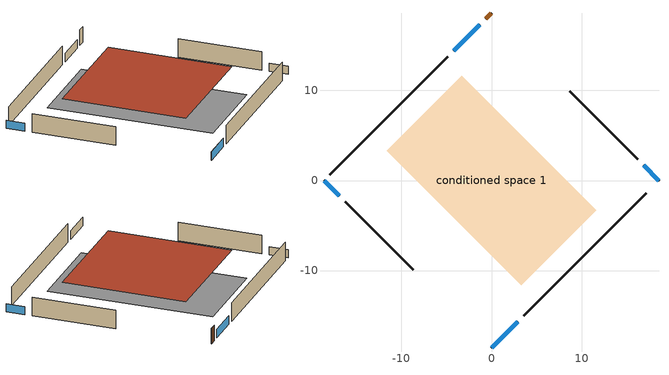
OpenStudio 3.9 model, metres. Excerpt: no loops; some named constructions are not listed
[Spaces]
conditioned space 1
 floor foundation (Slab1 construction): -11.64,3.32 -3.32,11.64 11.64,-3.32 3.32,-11.64 z0
 wall outside (Wall1 construction): 3.57,-15.04 17.19,-1.42 z0:2.44
 wall outside (Wall2 construction): -16.24,-2.37 -8.67,-9.93 z0:2.44
 wall outside (Wall3 construction): -4.87,13.73 -17.95,0.66 z0:2.44
 wall outside (Wall4 construction): 16.24,2.37 8.67,9.93 z0:2.44
 wall outside (AdiabaticWallConstruction): 0,-18.61 2.91,-15.69 / -1.3,17.3 -4.22,14.39 z0:1.13; -18.61,0 -16.89,-1.71 / 18.61,0 16.89,1.71 z0:1.07
 wall outside (AdiabaticWallConstruction 1): 0,18.61 -0.65,17.96 z0:2.03
 window (WindowConstruction): 0,-18.61 2.91,-15.69 z0:1.13
 window (WindowConstruction 1): -18.61,0 -16.89,-1.71 z0:1.07
 window (WindowConstruction 2): -1.3,17.3 -4.22,14.39 z0:1.13
 window (WindowConstruction 3): 18.61,0 16.89,1.71 z0:1.07
 door (Door): 0,18.61 -0.65,17.96 z0:2.03
 roof outside (Roof1 construction): 0,11.15 -11.15,0 0,-11.15 11.15,0 z2.44
[Schedule:Ruleset]
Name | Default Day Schedule
cooling season schedule | cooling season schedule default day
natural vent schedule | natural vent schedule default day
[Schedule:Day]
cooling season schedule default day; cooling season schedule day; cooling season schedule day 2; natural vent schedule default day: 24, 0, 0
cooling season schedule day 1; natural vent schedule day: 24, 0, 1
[Schedule:Rule] Apply Monday=Yes; Apply Wednesday=Yes; Apply Friday=Yes; Date Specification Type=DateRange; Start Day=1
Name | Schedule Ruleset | Rule Order | Day Schedule | Apply Sunday | Apply Tuesday | Apply Thursday | Apply Saturday | Start Month | End Month | End Day
cooling season schedule allday rule | cooling season schedule | 2 | cooling season schedule day | Yes | Yes | Yes | Yes | 1 | 5 | 31
cooling season schedule allday rule 1 | cooling season schedule | 1 | cooling season schedule day 1 | Yes | Yes | Yes | Yes | 6 | 9 | 30
cooling season schedule allday rule 2 | cooling season schedule | 0 | cooling season schedule day 2 | Yes | Yes | Yes | Yes | 10 | 12 | 31
natural vent schedule rule | natural vent schedule | 0 | natural vent schedule day | No | No | No | No | 1 | 12 | 31
[Schedule:File] External File=External File 1; Rows to Skip at Top=1; Number of Hours of Data=8760; Interpolate to Timestep=Yes; Minutes per Item=15; Translate File With Relative Path=Yes
Name | Column Number
hot_water_fixtures | 12
hot_water_clothes_washer | 8
hot_water_dishwasher | 6
